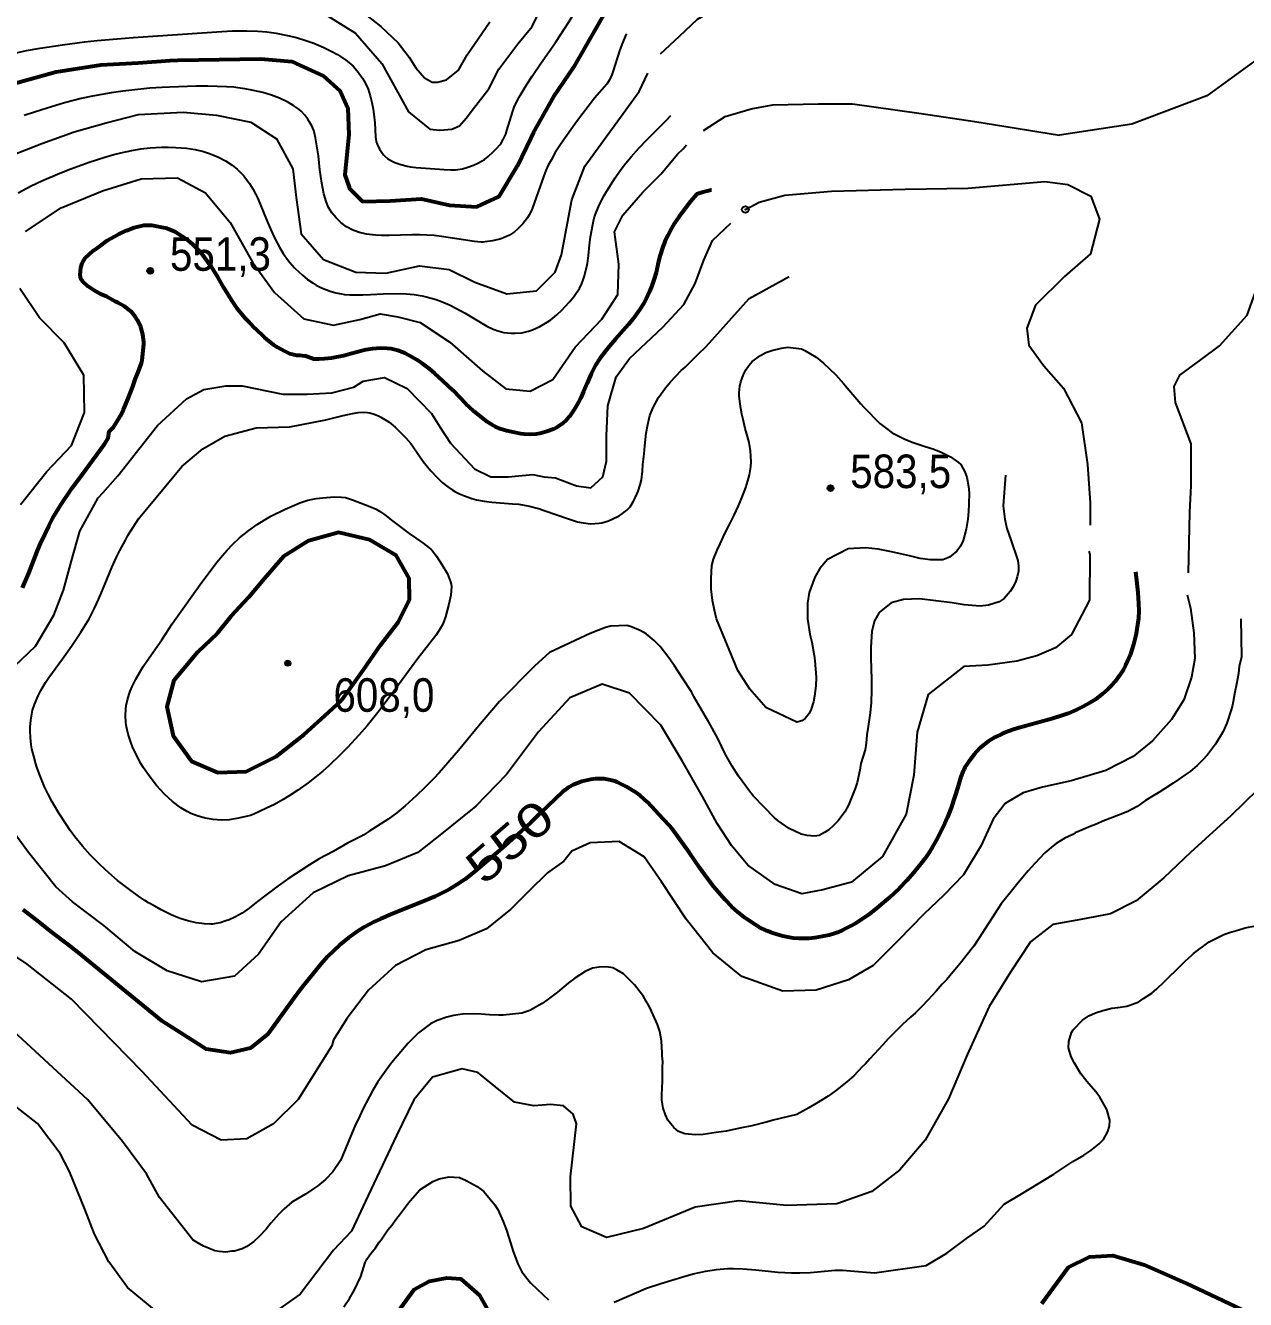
# Model space of a CAD drawing. Header units: metres. Extents: x 552626 to 559174, y 1843804 to 1852371.
# Drawn here: x 554230 to 554848, y 1849459 to 1850104 of the extents above; entities that cross this region are included whole.
import ezdxf
from ezdxf.enums import TextEntityAlignment as Align

# ---------------------------------------------------------------- set-up
doc = ezdxf.new("R2010")
doc.units = ezdxf.units.M
doc.header["$LTSCALE"] = 6.8
doc.header["$PDMODE"] = 32
doc.header["$PDSIZE"] = 3.4
for name, color, linetype, lineweight in [('1', 7, 'Continuous', 25), ('2', 7, 'Continuous', 53), ('5', 7, 'Continuous', 25)]:
    doc.layers.add(name, color=color, linetype=linetype, lineweight=lineweight)
doc.layers.add('4', color=7, linetype='Continuous')

msp = doc.modelspace()

# ---------------------------------------------------------------- hatches: boundary and pattern name
at = {"layer": '5'}
for points in [[(554294.5, 1849980.15, 1), (554291.5, 1849980.15, 1)], [(554639.4, 1849870, 1), (554636.4, 1849870, 1)], [(554364.21, 1849781.2, 1), (554361.21, 1849781.2, 1)]]:
    msp.add_hatch(color=256, dxfattribs=at).paths.add_polyline_path(points)

# ---------------------------------------------------------------- linework, layer by layer
at = {"layer": '1'}
for points in [[(554464.37, 1850038.13), (554467.11, 1850040.65), (554468.75, 1850042.29), (554470.21, 1850043.97), (554470.92, 1850044.91), (554472, 1850046.64), (554473.28, 1850049.39), (554473.88, 1850051.2), (554476.79, 1850061.05), (554477.54, 1850063.17), (554479.25, 1850066.65), (554480.57, 1850068.97), (554484.14, 1850075), (554486.63, 1850078.86), (554490.85, 1850085.05), (554498.46, 1850095.86), (554505.34, 1850106.57), (554507.9, 1850110.79), (554510.03, 1850114.58), (554518.54, 1850131.12)], [(554378.27, 1850112.25), (554397.01, 1850100.68), (554410.47, 1850085.26), (554423.92, 1850060.68), (554429.3, 1850056.39), (554434.83, 1850051.96), (554439.81, 1850051.41), (554445.9, 1850051.96), (554449.78, 1850053.62), (554453.1, 1850057.5), (554456.97, 1850062.48), (554464.67, 1850072.44), (554469.74, 1850082.37), (554479.44, 1850095.22), (554486.69, 1850104.04), (554497.06, 1850125.26)], [(554390.17, 1850119.76), (554409.92, 1850104.03), (554418.78, 1850095.72), (554424.31, 1850088.52), (554427.63, 1850082.98), (554432.06, 1850077.99), (554435.94, 1850075.78), (554438.71, 1850075.78), (554443.13, 1850076.89), (554449.22, 1850081.87), (554453.65, 1850089.63), (554465.24, 1850106.32)], [(554551.76, 1850090.06), (554561.34, 1850099.14), (554570.41, 1850107.72), (554587.05, 1850117.3), (554602.67, 1850119.83), (554622.83, 1850120.33), (554653.58, 1850115.29), (554668.29, 1850113.71)], [(554210.01, 1850087.31), (554230.23, 1850091.78), (554237.23, 1850093.05), (554248.59, 1850094.77), (554259.63, 1850096.19), (554266.09, 1850096.88), (554274.25, 1850097.61), (554284.4, 1850098.42), (554329.26, 1850101.43), (554334.77, 1850101.74), (554342, 1850101.87), (554347.57, 1850101.67), (554352.16, 1850101.27), (554356.82, 1850100.62), (554362.64, 1850099.46), (554366.5, 1850098.5), (554370.32, 1850097.4), (554375.96, 1850095.46), (554379.44, 1850094.06), (554381.34, 1850093.21), (554384.72, 1850091.56), (554387.9, 1850089.81), (554389.52, 1850088.81), (554392.2, 1850086.97), (554394.59, 1850085.01), (554395.81, 1850083.84), (554397.85, 1850081.56), (554399.65, 1850079.18), (554400.54, 1850077.86), (554401.96, 1850075.44), (554403.44, 1850072.25), (554404.56, 1850068.85), (554405.39, 1850065.43), (554406, 1850062.15), (554406.36, 1850059.54), (554406.79, 1850055.08), (554407.22, 1850048.11), (554407.61, 1850045.65), (554408.06, 1850044.27), (554409.31, 1850041.74), (554411.34, 1850038.89), (554411.8, 1850038.38), (554413.52, 1850036.86), (554415.6, 1850035.65), (554417.01, 1850035.03), (554420.05, 1850034.01), (554423.27, 1850033.2), (554424.95, 1850032.89), (554427.79, 1850032.58), (554441.99, 1850031.53), (554445.49, 1850031.38), (554447.8, 1850031.4), (554450.09, 1850031.6), (554451.33, 1850031.83), (554453.54, 1850032.45), (554456.94, 1850033.77), (554459.17, 1850034.76), (554461.33, 1850035.91), (554462.46, 1850036.64), (554464.37, 1850038.13)], [(554534.37, 1850100.3), (554534.27, 1850100.09), (554532.13, 1850094.84), (554531.01, 1850091.65), (554527.78, 1850081.58), (554527.04, 1850079.46), (554525.9, 1850076.96), (554524.44, 1850074.82), (554518.18, 1850067.67), (554509.07, 1850055.69), (554502.47, 1850046.4), (554500.28, 1850043.12), (554498.36, 1850040.07), (554496.2, 1850036.28), (554494.82, 1850033.63), (554493.57, 1850030.97), (554492.99, 1850029.57), (554490.77, 1850023), (554486.68, 1850011.63), (554485.34, 1850008.72), (554484.31, 1850007.06), (554481.95, 1850003.99), (554479.26, 1850001.19), (554477.77, 1849999.92), (554475.08, 1849998.13), (554472.14, 1849996.81), (554471.24, 1849996.49), (554470.3, 1849996.19), (554466.6, 1849995.3), (554462.77, 1849994.8), (554461.76, 1849994.74), (554460.77, 1849994.72), (554457.37, 1849994.96), (554440.7, 1849997.52), (554437.04, 1849997.98), (554433.31, 1849998.26), (554429.53, 1849998.4), (554425.71, 1849998.42), (554414.1, 1849998.03), (554410.25, 1849998.02), (554407.25, 1849998.15), (554405.61, 1849998.31), (554402.69, 1849998.75), (554399.08, 1849999.6), (554395.65, 1850000.79), (554392.5, 1850002.41), (554389.68, 1850004.57), (554387.23, 1850007.01), (554385.14, 1850009.5), (554383.44, 1850012.21), (554382.13, 1850015.34), (554381, 1850019.24), (554379.98, 1850024.63), (554378.95, 1850031.38), (554378.28, 1850038.47), (554376.85, 1850047.56), (554376.34, 1850049.93), (554375.91, 1850051.23), (554374.89, 1850053.58), (554373.61, 1850055.84), (554372.84, 1850057.04), (554371.31, 1850059.09), (554369.49, 1850061.01), (554368.3, 1850062.02), (554365.8, 1850063.77), (554363.03, 1850065.4), (554358.5, 1850067.67), (554354.46, 1850069.25), (554350.02, 1850070.51), (554344.45, 1850071.74), (554340.96, 1850072.42), (554337.44, 1850072.96), (554335.44, 1850073.18), (554331.72, 1850073.44), (554322.23, 1850073.77), (554316.44, 1850073.79), (554302.74, 1850073.28), (554298.88, 1850073.09), (554292.85, 1850072.65), (554286.78, 1850072.1), (554279.02, 1850071.27), (554273.19, 1850070.42), (554263.76, 1850068.71), (554258.01, 1850067.45), (554249.48, 1850065.22), (554240.69, 1850062.64), (554234.33, 1850060.62), (554229.04, 1850058.84)], [(554856.6, 1850089.15), (554828.72, 1850068.86), (554790.64, 1850054.48), (554754.08, 1850048.86)], [(554513.35, 1850033.21), (554540.92, 1850070.97), (554545.28, 1850080.25)], [(554573.44, 1850051.22), (554584.53, 1850058.28), (554597.63, 1850062.32), (554608.72, 1850064.34), (554631.91, 1850064.84), (554649.05, 1850064.84), (554670.72, 1850061.81), (554683.82, 1850059.8), (554711.04, 1850055.76), (554754.08, 1850048.86)], [(554254.43, 1850050.61), (554270.71, 1850055.15), (554286.99, 1850059.31), (554309.68, 1850060.51), (554326.64, 1850059.06), (554344.06, 1850055.47), (554357.07, 1850047.03), (554365.28, 1850031.89), (554367.02, 1850017.3), (554369.53, 1849998.95), (554380.85, 1849985.79), (554397.3, 1849979.45), (554412.4, 1849978.94), (554429.51, 1849982.59), (554444.55, 1849980.74), (554457.57, 1849974.44), (554473.72, 1849968.49), (554488.76, 1849970.03), (554498.32, 1849979.53), (554501.44, 1849988.26), (554506.69, 1850016.17), (554513.35, 1850033.21)], [(554524.3, 1850020.38), (554528.7, 1850027.31), (554530.94, 1850030.47), (554533.33, 1850033.63), (554536.89, 1850038), (554540.76, 1850042.32), (554544.75, 1850046.45), (554554.62, 1850056.28), (554556.93, 1850058.83)], [(554218.6, 1850037.15), (554237.96, 1850044.69), (554254.43, 1850050.61)], [(554528.38, 1849999.82), (554532.65, 1850008.27), (554542.71, 1850020.07), (554552.13, 1850029.38), (554560.31, 1850039.32), (554563.17, 1850041.89), (554564.98, 1850044.05)], [(554225.98, 1850019.71), (554232.61, 1850023.21), (554238.08, 1850025.77), (554247.15, 1850029.68), (554252.69, 1850031.89), (554261.99, 1850035.24), (554269.95, 1850037.76), (554274.52, 1850039.04), (554278.13, 1850039.95), (554283.71, 1850041.14), (554288.31, 1850041.89), (554292.97, 1850042.44), (554298.65, 1850042.8), (554302.29, 1850042.82), (554305.9, 1850042.69), (554311.38, 1850042.23), (554315.74, 1850041.56), (554319.94, 1850040.57), (554323.08, 1850039.6), (554324.76, 1850039), (554327.68, 1850037.78), (554331.23, 1850035.93), (554334.59, 1850033.7), (554337.03, 1850031.71), (554338.29, 1850030.54), (554340.39, 1850028.28), (554342.32, 1850025.83), (554343.32, 1850024.4), (554345.03, 1850021.67), (554346.6, 1850018.77), (554347.4, 1850017.1), (554348.72, 1850013.98), (554352.04, 1850005.66), (554354.27, 1850000.51), (554355.83, 1849997.19), (554357.52, 1849993.91), (554358.53, 1849992.12), (554360.48, 1849988.96), (554362.59, 1849985.95), (554363.83, 1849984.38), (554366.2, 1849981.71), (554368.7, 1849979.24), (554370.14, 1849977.94), (554372.81, 1849975.74), (554375.56, 1849973.8), (554377.09, 1849972.89), (554379.89, 1849971.52), (554384.26, 1849969.87), (554387.09, 1849969.02), (554389.89, 1849968.4), (554391.43, 1849968.17), (554394.18, 1849967.99), (554400.77, 1849967.95), (554404.63, 1849968.07), (554411.13, 1849968.5), (554420.06, 1849968.57), (554422.77, 1849968.5), (554426.79, 1849968.09), (554430.84, 1849967.38), (554433.6, 1849966.8), (554437.95, 1849965.61), (554440.69, 1849964.61), (554445.04, 1849962.69), (554447.95, 1849961.21), (554452.63, 1849958.64), (554463.67, 1849952.16), (554466.88, 1849950.54), (554467.81, 1849950.17), (554468.76, 1849949.84), (554472.36, 1849948.95), (554476.01, 1849948.51), (554477.97, 1849948.46), (554481.4, 1849948.71), (554484.86, 1849949.49), (554486.85, 1849950.18), (554490.57, 1849951.92), (554494.19, 1849954.06), (554496.04, 1849955.33), (554499.08, 1849957.76), (554501.84, 1849960.34), (554503.29, 1849961.82), (554505.77, 1849964.59), (554507.96, 1849967.33), (554509.01, 1849968.77), (554510.6, 1849971.23), (554511.86, 1849973.64), (554512.42, 1849975), (554513.22, 1849977.51), (554514.68, 1849983.92), (554515.29, 1849987.91), (554515.7, 1849993.32), (554516.23, 1849997.29), (554517.37, 1850003.68), (554517.93, 1850006.15), (554518.31, 1850007.46), (554519.15, 1850009.74), (554520.32, 1850012.52), (554521.5, 1850015.17), (554523.09, 1850018.33), (554524.3, 1850020.38)], [(554229.68, 1850000.07), (554247.9, 1850012.05), (554268.71, 1850020.73), (554288.34, 1850026.68), (554306.79, 1850027.19), (554321.06, 1850019.66), (554333.5, 1850004.61), (554344.88, 1849984.49), (554355.94, 1849969.16), (554370.83, 1849955.76), (554385.9, 1849952.51), (554399.29, 1849955.44), (554409.56, 1849958.4), (554418.58, 1849956.81), (554429.94, 1849953.91), (554444.91, 1849943.99), (554461.39, 1849929.4), (554473.37, 1849920.24), (554485.59, 1849919.19), (554497.14, 1849925.12), (554508.38, 1849941.35), (554521.97, 1849955.71), (554530.01, 1849968.12), (554530.65, 1849983.58), (554528.38, 1849999.82)], [(554594.73, 1850011.2), (554601.67, 1850014.9), (554614.77, 1850018.44), (554638.46, 1850020.45), (554675.76, 1850021.46), (554707.52, 1850021.97), (554746.61, 1850025.46)], [(554746.61, 1850025.46), (554758.28, 1850023.92), (554769.93, 1850018.01), (554774.23, 1850006.29), (554769.74, 1849988.78), (554756.53, 1849977.18), (554741.83, 1849962.66), (554737.38, 1849951), (554738.52, 1849942.39), (554746.02, 1849931.95), (554756.11, 1849920.73), (554765.13, 1849903.13), (554768.28, 1849881.91), (554769.64, 1849862.51), (554769.64, 1849851.22)], [(554224.35, 1849779.83), (554234.87, 1849789.95), (554244.04, 1849805.52), (554249.06, 1849818.19), (554253.09, 1849833.17), (554257.33, 1849848.14), (554266.62, 1849865.01), (554268.92, 1849867.61), (554276.58, 1849876.27), (554296.61, 1849901.7), (554311.34, 1849915.29), (554320.18, 1849920.02), (554331.37, 1849921.79), (554339.62, 1849921.79), (554360.24, 1849917.65), (554372.61, 1849917.65), (554384.99, 1849918.24), (554396.18, 1849921.2), (554400.92, 1849924.13), (554411.72, 1849926.12), (554423.33, 1849920.55), (554435.68, 1849907.81), (554439.9, 1849901.11), (554445.21, 1849892.69), (554457.46, 1849879.83), (554465.71, 1849875.7), (554474.54, 1849875.7), (554486.92, 1849876.88), (554492.6, 1849875.78), (554498.56, 1849875.23), (554509.19, 1849871.22), (554516.36, 1849870.19), (554522.45, 1849875.63), (554524.41, 1849883.59), (554524.36, 1849896.53), (554524.99, 1849911.69), (554529.22, 1849926.44), (554535.95, 1849935.67), (554552.91, 1849951.57), (554563.57, 1849963.12), (554569.26, 1849973.7), (554573.7, 1849985.54), (554578.13, 1849995.5), (554587.44, 1850004.32)], [(554819.35, 1849827.06), (554820.08, 1849857.55), (554820.81, 1849871.34), (554820.81, 1849883.68), (554820.81, 1849892.4), (554812.83, 1849913.45), (554812.1, 1849921.43), (554815, 1849927.24), (554825.88, 1849935.23), (554835.11, 1849942.18), (554849.09, 1849957.73), (554854.9, 1849973.7), (554856.35, 1849981.68), (554859.25, 1849988.94), (554861.42, 1849994.75), (554866.5, 1849998.38), (554873.75, 1850000.56), (554876.66, 1850000.56), (554881.73, 1849997.65), (554888.26, 1849994.02), (554904.68, 1849978.3)], [(554500.13, 1849856.05), (554503.52, 1849854.95), (554506.01, 1849854.04), (554509.6, 1849852.96), (554512.54, 1849852.4), (554516.46, 1849851.95), (554520.6, 1849852.22), (554521.97, 1849852.38), (554525.32, 1849853.45), (554527.5, 1849854.39), (554530.8, 1849855.86), (554531.71, 1849856.56), (554534.63, 1849858.87), (554536.32, 1849860.55), (554538.08, 1849863.43), (554539.05, 1849865.33), (554540.4, 1849868.36), (554541.41, 1849871.64), (554542.02, 1849874.19), (554542.51, 1849878.61), (554542.83, 1849881.92), (554543.4, 1849887.35), (554543.74, 1849891.35), (554544.49, 1849897.89), (554545.29, 1849902.24), (554546.36, 1849906.73), (554547.81, 1849910.56), (554550.68, 1849915.95), (554554.19, 1849920.81), (554556.73, 1849923.78), (554562.23, 1849929.56), (554564.21, 1849931.37), (554568.14, 1849935.19), (554570.72, 1849937.76), (554574.83, 1849941.8), (554596.61, 1849966.14), (554616.88, 1849977.32)], [(554227.29, 1849861.71), (554240.57, 1849878.38), (554253.01, 1849891.59), (554259.75, 1849908.25), (554259.27, 1849927.22), (554249.34, 1849943.57), (554236.83, 1849956.3), (554226.81, 1849971.11)], [(554580.16, 1849803.72), (554579.06, 1849808.16), (554578.12, 1849813.01), (554577.47, 1849818.69), (554577.44, 1849824.24), (554577.8, 1849830.73), (554578.53, 1849833.89), (554580.39, 1849838.46), (554581.91, 1849841.71), (554584.38, 1849847.05), (554586.33, 1849850.84), (554589.08, 1849856.31), (554591.23, 1849861.02), (554592.96, 1849864.99), (554594.93, 1849870.37), (554595.95, 1849873.66), (554596.9, 1849876.64), (554597.52, 1849880.78), (554597.62, 1849883.37), (554597.59, 1849886.25), (554597.39, 1849888.9), (554596.62, 1849893.08), (554595.44, 1849897.41), (554594.62, 1849900.2), (554593.61, 1849904.74), (554593, 1849907.55), (554592.49, 1849910.27), (554591.98, 1849913.88), (554591.65, 1849916.82), (554591.58, 1849918.3), (554591.9, 1849921.61), (554592.44, 1849923.86), (554593.8, 1849927.58), (554594.93, 1849929.89), (554596.56, 1849932.16), (554598.12, 1849934.12), (554602.34, 1849937.18), (554605.14, 1849938.69), (554608.1, 1849939.72), (554613.02, 1849940.97), (554616.35, 1849941.35), (554623.19, 1849940.54), (554624.86, 1849939.73), (554630.6, 1849936.42), (554634.41, 1849933.38), (554640.54, 1849927.42), (554644.52, 1849923.01), (554648.18, 1849918.67), (554653.23, 1849912.69), (554655.02, 1849910.91), (554662.98, 1849902.79), (554665.6, 1849900.7), (554669.17, 1849898.03), (554675.28, 1849894.95), (554679.33, 1849893.33), (554685.93, 1849891.1), (554689.74, 1849889.85), (554693.69, 1849888.31), (554698.83, 1849885.82), (554702.82, 1849883), (554703.93, 1849881.93), (554705.95, 1849878.19), (554707.04, 1849875.54), (554707.96, 1849870.88), (554708.15, 1849867.53), (554708.09, 1849861.87), (554707.93, 1849858.08), (554707.57, 1849854.27), (554706.75, 1849849.22), (554705.13, 1849843.38), (554703.76, 1849840.54), (554701.96, 1849838.06), (554698.25, 1849834.96), (554694.92, 1849833.69), (554688.58, 1849833.57), (554683.44, 1849834.27), (554677.93, 1849835.63), (554668.76, 1849837.77), (554662.16, 1849839.1), (554655.65, 1849839.65), (554646.88, 1849839.16), (554636.38, 1849833.8), (554632.53, 1849829.2), (554629.95, 1849824.84), (554627.16, 1849817.08), (554626.28, 1849811.72), (554626.3, 1849803.69), (554627.47, 1849795.98), (554628.43, 1849791.83), (554629.69, 1849785.13), (554629.98, 1849782.58), (554630.56, 1849773.91), (554630.44, 1849769.73), (554629.84, 1849764.51), (554629.37, 1849761.68), (554628.12, 1849757.86), (554627.08, 1849755.66), (554625.08, 1849753.15), (554623.43, 1849751.98), (554620.82, 1849751.38), (554605.11, 1849758.7)], [(554333.04, 1849651.17), (554331.41, 1849650.56), (554328.42, 1849649.65), (554325.36, 1849649.07), (554324.5, 1849648.98), (554323.64, 1849648.93), (554320.47, 1849649.04), (554316.33, 1849649.63), (554312.09, 1849650.56), (554308.73, 1849651.57), (554306.89, 1849652.25), (554303.59, 1849653.71), (554298.51, 1849656.27), (554295.26, 1849657.99), (554292.04, 1849659.84), (554290.27, 1849660.96), (554287.08, 1849663.14), (554283.11, 1849666.04), (554276.41, 1849671.12), (554271.94, 1849674.95), (554267.67, 1849678.94), (554265.09, 1849681.48), (554262.58, 1849684.1), (554258.66, 1849688.48), (554254.82, 1849693.25), (554252.47, 1849696.5), (554250.17, 1849699.86), (554246.65, 1849705.25), (554244.47, 1849708.85), (554243.31, 1849710.92), (554241.3, 1849714.77), (554239.46, 1849718.64), (554237, 1849724.42), (554235.66, 1849728.1), (554234.99, 1849730.19), (554233.9, 1849734.05), (554233.04, 1849737.88), (554232.69, 1849739.93), (554232.31, 1849743.5), (554232.18, 1849746.97), (554232.2, 1849748.87), (554232.41, 1849752.3), (554233.06, 1849756.49), (554233.27, 1849757.36), (554234.23, 1849760.35), (554236.11, 1849764.73), (554237.49, 1849767.45), (554239.91, 1849771.51), (554241.63, 1849774.03), (554248.48, 1849783.46), (554253.04, 1849789.93), (554257.79, 1849796.99), (554259.47, 1849799.62), (554261.95, 1849803.75), (554264.76, 1849809.08), (554266.82, 1849813.53), (554268.85, 1849818.26), (554273.59, 1849829.8), (554275.96, 1849835.03), (554277.65, 1849838.44), (554280.4, 1849843.61), (554281.7, 1849845.94), (554287.12, 1849854.43), (554308.98, 1849881.02), (554319.59, 1849889.88), (554330.78, 1849896.38), (554346.69, 1849900.52), (554363.78, 1849901.11), (554382.04, 1849904.65), (554390.88, 1849906.8), (554395.61, 1849907.87), (554398.35, 1849908.28), (554401.07, 1849908.44), (554403.2, 1849908.31), (554404.38, 1849908.11), (554406.54, 1849907.5), (554408.7, 1849906.62), (554409.89, 1849906.03), (554412.02, 1849904.77), (554414.09, 1849903.35), (554417.1, 1849900.92), (554419.07, 1849899.08), (554422.64, 1849895.39), (554425.07, 1849892.57), (554426.37, 1849890.91), (554431.44, 1849883.5), (554433.56, 1849880.85), (554435.29, 1849878.76), (554438.33, 1849875.48), (554441.03, 1849872.91), (554443.81, 1849870.62), (554446.08, 1849869.06), (554447.38, 1849868.3), (554449.8, 1849867.11), (554452.26, 1849866.1), (554456.03, 1849864.79), (554458.46, 1849864.11), (554462.35, 1849863.35), (554466.17, 1849862.85), (554468.47, 1849862.63), (554476.64, 1849862.09)], [(554726.71, 1849876.6), (554725.45, 1849861.06), (554726.22, 1849854.2), (554727.34, 1849849.57), (554729.29, 1849843.74), (554732.95, 1849833.34), (554733.29, 1849830.4), (554733.18, 1849827.81), (554732.51, 1849824.95), (554731.87, 1849822.8), (554730.61, 1849819.88), (554729.09, 1849817.52), (554726.01, 1849814.1), (554723.42, 1849812.42), (554718.07, 1849810.62), (554713.76, 1849810.13), (554705.75, 1849810.81), (554699.58, 1849811.8), (554683.08, 1849813.89), (554674.98, 1849813.57), (554668.73, 1849811.77), (554662.63, 1849807.01), (554660.24, 1849802.67), (554658.95, 1849797.47), (554658.29, 1849789.26), (554658.32, 1849783.71), (554658.63, 1849773.13), (554658.66, 1849767.58), (554658.48, 1849761.31), (554658.08, 1849756.1), (554656.98, 1849749.13), (554656.27, 1849744.89), (554655.96, 1849740.68), (554655.44, 1849737.35), (554654.43, 1849734.06), (554653.35, 1849730.47), (554652.74, 1849727.02), (554651.36, 1849720.82), (554650.43, 1849717.64), (554649.11, 1849714.41), (554647.12, 1849709.23), (554645.13, 1849705.82), (554641.76, 1849701.38), (554639.29, 1849698.71), (554637.03, 1849696.77), (554634.9, 1849695.44), (554632.09, 1849693.93), (554629.85, 1849693.58), (554626.15, 1849693.85), (554622.99, 1849694.59), (554617.02, 1849697.38), (554611.41, 1849701.31), (554609.45, 1849702.87), (554598.76, 1849714.06), (554596.82, 1849716.32), (554591.29, 1849723.93), (554588.12, 1849729.12), (554584.69, 1849734.89), (554580.56, 1849743.35), (554576.19, 1849751.28), (554574.7, 1849753.89), (554568.8, 1849763.94), (554567.4, 1849766.66), (554562.94, 1849773.59), (554558.86, 1849779.87), (554555.91, 1849784), (554551.5, 1849789.65), (554548.47, 1849792.78), (554544.41, 1849796.19), (554541.45, 1849797.84), (554536.46, 1849799.85), (554534.71, 1849800.35), (554526.42, 1849800.01), (554523.81, 1849799.41), (554516.02, 1849796.35), (554495.48, 1849786.64), (554487.85, 1849779.7), (554470.04, 1849761.85), (554460.35, 1849750.4), (554449.37, 1849736.93), (554439.48, 1849725.73), (554436.75, 1849722.75), (554432.35, 1849718.31), (554427.88, 1849714.08), (554422.23, 1849708.98), (554417.96, 1849705.38), (554413.67, 1849702.14), (554403.89, 1849695.84), (554401.27, 1849694.24), (554399.75, 1849693.39), (554393.09, 1849690.03), (554385.75, 1849685.85), (554378.69, 1849682.01), (554373.79, 1849678.99), (554362.62, 1849671.83), (554357.82, 1849668.32), (554346.68, 1849659.86), (554343.11, 1849657.06), (554339.53, 1849654.48), (554335.92, 1849652.44), (554333.04, 1849651.17)], [(554476.64, 1849862.09), (554479.97, 1849861.79), (554482.63, 1849861.42), (554485.36, 1849860.87), (554488.57, 1849860.03), (554490.47, 1849859.4), (554491.7, 1849858.92), (554500.13, 1849856.05)], [(554768.82, 1849837.98), (554769.36, 1849836.33), (554769.21, 1849813.23), (554760.09, 1849795.78), (554752, 1849789.04), (554742.57, 1849785), (554732.46, 1849782.3), (554717.64, 1849780.28), (554705.51, 1849779.6), (554687.49, 1849765.39), (554681.88, 1849746.21), (554680.2, 1849724.43), (554676.28, 1849704.75), (554664.27, 1849683.31), (554648.53, 1849670.2), (554633.96, 1849666.36), (554623.3, 1849664.26), (554609.85, 1849669.06), (554596.05, 1849678.82), (554587.74, 1849688.74), (554580.48, 1849700.05), (554572.99, 1849713.69), (554562.7, 1849731.71), (554551.85, 1849749.8), (554535.98, 1849766.12), (554522.09, 1849770.58), (554505.69, 1849763.76), (554489.92, 1849746.37), (554473.6, 1849724.82), (554458.1, 1849708.83), (554440.73, 1849694.72), (554428.68, 1849685.2), (554412.22, 1849678.5), (554393.29, 1849673.53), (554375.69, 1849664.83), (554359.45, 1849650.12), (554347.89, 1849633.68), (554335.64, 1849622.63), (554318.91, 1849619.75), (554301.66, 1849625.28), (554285.24, 1849635.13), (554269.43, 1849648.25), (554253.63, 1849660.22), (554245.16, 1849667.81), (554231.21, 1849685.29), (554220.06, 1849700.4)], [(554818.74, 1849815.83), (554820.36, 1849809.16), (554822.16, 1849796.66), (554822.66, 1849783.58), (554821.03, 1849774.2), (554817.03, 1849762.72), (554810.77, 1849752.74), (554801.19, 1849741.86), (554791.29, 1849733.86), (554777.59, 1849726.88), (554759.93, 1849721.67), (554745.42, 1849718.4), (554735.63, 1849715.46), (554726.41, 1849710.05), (554720.43, 1849702.15), (554714.28, 1849688.85), (554705.41, 1849674.03), (554695.43, 1849663.63), (554685.15, 1849654), (554672.33, 1849640.8), (554659.55, 1849628.02), (554647.12, 1849620.8), (554630.63, 1849615.43), (554613.67, 1849614.96), (554592.87, 1849622.39), (554578.21, 1849634.44), (554564.74, 1849651.47), (554552.25, 1849670.48), (554543.42, 1849683.11), (554530.82, 1849690.92), (554516.08, 1849690.14), (554506.78, 1849685.88), (554502.77, 1849680.86), (554494.38, 1849674.95), (554485.16, 1849665.78), (554475.78, 1849656.6), (554463.45, 1849646.61), (554449.63, 1849640.64), (554432.65, 1849635.9), (554417.3, 1849628), (554403.71, 1849615.56), (554392.88, 1849601.38), (554385.98, 1849590.25), (554385.01, 1849587.32), (554367.92, 1849560.14), (554355.55, 1849547.73), (554342, 1849540.05), (554329.04, 1849539.45), (554314.31, 1849547.14), (554288.97, 1849574.32), (554253.03, 1849610.96), (554230.64, 1849628.69), (554212.02, 1849641.23)], [(554605.11, 1849758.7), (554597.03, 1849768.14), (554590.96, 1849777.58), (554580.16, 1849803.72)], [(554845.93, 1849803.77), (554846.23, 1849784.47), (554845.19, 1849779.59), (554844.7, 1849776.06), (554843.73, 1849770.6), (554843, 1849766.55), (554841.67, 1849759.95), (554841.04, 1849757.59), (554838.84, 1849750.8), (554837.04, 1849746.53), (554833.2, 1849740.14), (554829.05, 1849734.71), (554826.4, 1849731.83), (554823.9, 1849729.36), (554820.27, 1849726.37), (554817.8, 1849724.6), (554814.3, 1849722.22), (554811.73, 1849720.34), (554807.75, 1849717.81), (554804.97, 1849716.11), (554800.71, 1849713.44), (554797.64, 1849711.6), (554793.43, 1849708.55), (554788.64, 1849706.12), (554783.9, 1849704.19), (554780.86, 1849703.05), (554776, 1849701.22), (554773.09, 1849699.79), (554768.72, 1849698.11), (554765.98, 1849696.9), (554762, 1849695.26), (554760.8, 1849694.43), (554756.76, 1849692.49), (554752.3, 1849689.8), (554750.84, 1849688.64), (554746.58, 1849685.08), (554741.54, 1849679.65), (554738.2, 1849675.9), (554732.94, 1849669.75), (554729.45, 1849665.58), (554724.52, 1849659.17), (554723, 1849656.82), (554713.11, 1849641.71), (554710.57, 1849637.85), (554706.77, 1849632.85), (554704.34, 1849629.8), (554701.02, 1849625.85), (554699.97, 1849624.54), (554696.91, 1849620.92), (554694.61, 1849618.48), (554691.44, 1849614.95), (554689.22, 1849612.61), (554687.38, 1849610.52), (554684.27, 1849607.29), (554680.97, 1849604.04), (554678.54, 1849601.88), (554674.41, 1849598.03), (554671.56, 1849595.13), (554667.2, 1849590.77), (554664.46, 1849587.78), (554657.92, 1849580.69), (554655.73, 1849578.16), (554654.01, 1849576.68), (554649.67, 1849572.12), (554646.15, 1849569.04), (554640.52, 1849564.43), (554636.65, 1849561.81), (554630.63, 1849558.05), (554626.91, 1849555.85), (554620.84, 1849552.48), (554608.77, 1849549.62)], [(554854.4, 1849716.99), (554840.84, 1849703.92), (554820.58, 1849685.42), (554806.84, 1849672.41), (554792.82, 1849660.78), (554779.84, 1849654.22), (554764.88, 1849651.24), (554750.62, 1849648.77), (554739.31, 1849639.97), (554729.21, 1849624.68), (554718.41, 1849607.17), (554707.26, 1849582.65), (554697.81, 1849560.47), (554685.92, 1849539.38), (554673.12, 1849524.46), (554658.9, 1849513.45), (554641.1, 1849507.2), (554615.82, 1849506.3), (554591.36, 1849508.66), (554569.24, 1849505.46), (554543.03, 1849494.63), (554524.39, 1849490.12), (554511.85, 1849495.58), (554506.26, 1849506.02), (554506, 1849520.82), (554509.19, 1849547.81), (554507.38, 1849552.65), (554502.54, 1849556.88), (554495.89, 1849557.49), (554487.43, 1849556.88), (554477.76, 1849558.69), (554468.09, 1849566.56), (554459.03, 1849573.81), (554451.17, 1849575.63), (554436.16, 1849571.37), (554426.73, 1849559.92), (554417.79, 1849541.85), (554402.22, 1849508.5), (554394.97, 1849493.38), (554385.91, 1849483.71), (554368.98, 1849461.33), (554358.71, 1849454.07)], [(554734.82, 1849512.2), (554751.13, 1849522.2), (554760.75, 1849528.56), (554766.34, 1849531.77), (554769.84, 1849534.15), (554774.12, 1849537.51), (554776.34, 1849539.85), (554778.57, 1849543.77), (554779.35, 1849546.54), (554779.5, 1849549.63), (554778, 1849554.92), (554774.51, 1849561.27), (554772.41, 1849564), (554767.85, 1849569.24), (554764.84, 1849573.07), (554761.65, 1849578.46), (554759.9, 1849581.63), (554758.58, 1849586.25), (554758.7, 1849589.53), (554760.09, 1849593.96), (554760.91, 1849595.44), (554765.71, 1849600.35), (554768.84, 1849602.49), (554772.34, 1849603.98), (554775.98, 1849605.18), (554780.61, 1849606.3), (554783.64, 1849606.74), (554788.23, 1849607.36), (554789.67, 1849607.83), (554794.32, 1849609.64), (554796.62, 1849611.19), (554800.86, 1849614.05), (554803.41, 1849616.13), (554807.16, 1849619.73), (554809.84, 1849622.41), (554813.14, 1849625.66), (554815.46, 1849627.91), (554817.79, 1849630.16), (554821.11, 1849633.21), (554822, 1849634.11), (554829.87, 1849639.96), (554830.89, 1849640.57), (554833.89, 1849642.1), (554837.37, 1849643.79), (554840.25, 1849644.71), (554844.94, 1849646.13), (554848.21, 1849647.1), (554853.34, 1849648.18)], [(554608.77, 1849549.62), (554605.98, 1849548.81), (554598.08, 1849546.73), (554592.75, 1849545.63), (554585.09, 1849544.06), (554580.02, 1849543.29), (554573.38, 1849542.34), (554569.44, 1849542.09), (554564.13, 1849542.58), (554560.9, 1849543.9), (554558.4, 1849545.9), (554555.4, 1849549.53), (554554.2, 1849552.27), (554553.02, 1849555.7), (554552.46, 1849559.71), (554552.44, 1849562.58), (554552.5, 1849565.57), (554552.73, 1849569.66), (554552.81, 1849572.45), (554552.75, 1849576.41), (554552.84, 1849579.2), (554552.5, 1849582.13), (554552.54, 1849583.53), (554552.14, 1849589.73), (554551.3, 1849594.5), (554550.2, 1849598.04), (554548.06, 1849602.96), (554546.24, 1849606.72), (554543.14, 1849612.22), (554539.76, 1849616.7), (554538.6, 1849618.16), (554535.02, 1849621.72), (554532.9, 1849623.76), (554529.81, 1849625.69), (554527.61, 1849626.73), (554524.27, 1849627.25), (554520.62, 1849627.13), (554517.31, 1849626.56), (554513.52, 1849624.94), (554508.35, 1849621.57), (554504.87, 1849619), (554499.44, 1849614.41), (554494.14, 1849610.44), (554491.75, 1849608.78), (554485.5, 1849605.19), (554481.39, 1849603.83), (554471.88, 1849602.86), (554469.7, 1849602.81), (554465.02, 1849602.97), (554460.82, 1849603.29), (554456.84, 1849603.43), (554451.39, 1849603.31), (554446.71, 1849602.58), (554443.43, 1849601.81), (554438.56, 1849600.17), (554435.18, 1849598.4), (554428.95, 1849593.92), (554427.36, 1849592.16), (554423.8, 1849588.58), (554418.28, 1849582.1), (554415.31, 1849578.59), (554412.55, 1849574.9), (554408.36, 1849568.97), (554405.69, 1849564.5), (554400.97, 1849555.43), (554399.3, 1849551.77), (554396.81, 1849546.63), (554393.67, 1849539.33), (554391.8, 1849534.75), (554389.47, 1849529.13), (554385.65, 1849523.44), (554381.82, 1849519.53), (554377.93, 1849516.22), (554374.98, 1849514.29), (554371.65, 1849512.13), (554367.65, 1849509.79), (554364.78, 1849507.98), (554360.89, 1849504.66), (554358.13, 1849501.87), (554354.18, 1849497.35), (554351.83, 1849494.41), (554348.01, 1849490.5), (554345.6, 1849488.15), (554341.93, 1849485.55), (554339.58, 1849484.39), (554335.64, 1849483.25), (554334.36, 1849483.2), (554331.33, 1849482.76), (554327.93, 1849482.97), (554325.8, 1849483.42), (554322.49, 1849484.63), (554319.98, 1849485.74), (554316.8, 1849487.56), (554314.66, 1849488.91), (554297.68, 1849510.32), (554291.04, 1849522.41), (554278.95, 1849538.74), (554261.42, 1849559.91), (554219.2, 1849598.74)], [(554295.99, 1849452.82), (554281.43, 1849464.72), (554271.96, 1849477.79), (554264.73, 1849491.76), (554259.86, 1849504.55), (554252.11, 1849523.54), (554247.32, 1849532.66), (554235.9, 1849547.82), (554218.58, 1849561.45)], [(554391.13, 1849454.92), (554394.02, 1849459.21), (554396.49, 1849463.66), (554398.12, 1849466.82), (554399.81, 1849470.28), (554401.97, 1849477.47), (554402.88, 1849479.06), (554404.83, 1849481.96), (554407.18, 1849484.91), (554409.13, 1849487.81), (554410.08, 1849489.01), (554413.49, 1849493.96), (554415.58, 1849496.57), (554417.55, 1849499.28), (554419.9, 1849502.22), (554423.41, 1849507.09), (554424.71, 1849508.72), (554429.73, 1849514.35), (554436.21, 1849518.46), (554439.52, 1849519.92), (554444.57, 1849520.89), (554449.86, 1849520.6), (554453.21, 1849519), (554458.71, 1849516.05), (554462.09, 1849513.35), (554467.7, 1849506.75), (554469.16, 1849504.34), (554471.94, 1849498.2), (554473.62, 1849493.83), (554475.64, 1849487.41), (554476.94, 1849482.99), (554479.43, 1849476.73), (554481.46, 1849472.79), (554485.88, 1849467.14), (554489.13, 1849463.84), (554494.89, 1849458.54)], [(554528.15, 1849457.35), (554544.6, 1849464.44), (554551.96, 1849466.86), (554563.06, 1849470.25), (554568.3, 1849471.71), (554571.42, 1849472.42), (554574.6, 1849473.01), (554580.15, 1849473.84), (554583.78, 1849474.22), (554585.64, 1849474.34), (554588.72, 1849474.38), (554593.47, 1849474.19), (554600.03, 1849473.73), (554611.25, 1849472.53), (554614.71, 1849472.29), (554618.16, 1849472.18), (554622.31, 1849472.18), (554627.73, 1849472.39), (554640.23, 1849473.51), (554644, 1849473.56), (554660.14, 1849472.2), (554686.44, 1849475.89), (554696.96, 1849482.2), (554706.95, 1849489.57), (554715.89, 1849495.88), (554725.88, 1849506.93), (554734.82, 1849512.2)]]:
    msp.add_lwpolyline(points, dxfattribs=at)
msp.add_lwpolyline([(554306.12, 1849804.09), (554318.24, 1849821.19), (554326.75, 1849832.44), (554329.61, 1849835.9), (554332.03, 1849838.61), (554334.72, 1849841.4), (554338.22, 1849844.7), (554340.55, 1849846.67), (554343, 1849848.57), (554347.13, 1849851.5), (554350.68, 1849853.75), (554354.2, 1849855.71), (554361.34, 1849859.23), (554365.04, 1849860.91), (554368.91, 1849862.53), (554372.94, 1849863.85), (554377.13, 1849864.66), (554380.56, 1849865.06), (554386.23, 1849865.53), (554389.96, 1849865.46), (554391.99, 1849865.15), (554395.58, 1849864.1), (554404.33, 1849860.75), (554407.52, 1849859.32), (554409.18, 1849858.37), (554411.99, 1849856.37), (554415.99, 1849853.2), (554424.2, 1849847), (554427.42, 1849844.7), (554431.37, 1849842.11), (554434.48, 1849839.79), (554435.24, 1849839.09), (554435.96, 1849838.35), (554438.21, 1849835.48), (554440.83, 1849831.3), (554443.66, 1849826.58), (554445.32, 1849822.54), (554445.55, 1849821.37), (554445.68, 1849820.18), (554445.34, 1849815.71), (554444.34, 1849811.24), (554442.69, 1849804.81), (554441.27, 1849800.96), (554440.21, 1849798.91), (554437.77, 1849795.32), (554428.62, 1849783.68), (554414.69, 1849764.53), (554408.41, 1849756.2), (554402.92, 1849749.41), (554398.73, 1849744.68), (554392.98, 1849738.45), (554389.41, 1849734.89), (554383.51, 1849729.23), (554380.45, 1849726.43), (554377.18, 1849723.73), (554373.12, 1849720.61), (554367.87, 1849716.88), (554363.4, 1849713.94), (554360.43, 1849712.12), (554355.93, 1849709.67), (554352.25, 1849707.84), (554348.46, 1849706), (554345.46, 1849704.7), (554343.8, 1849704.11), (554340.8, 1849703.28), (554336.94, 1849702.5), (554332.99, 1849701.91), (554328.98, 1849701.67), (554324.93, 1849701.94), (554320.84, 1849702.67), (554316.74, 1849703.8), (554313.51, 1849705.08), (554311.71, 1849705.98), (554308.43, 1849707.97), (554304.26, 1849711.12), (554300.18, 1849714.9), (554296.22, 1849719.26), (554292.42, 1849724.1), (554289.66, 1849728.14), (554288.26, 1849730.44), (554285.97, 1849734.67), (554284.03, 1849738.89), (554283.13, 1849741.18), (554281.82, 1849745.2), (554280.93, 1849749.06), (554280.76, 1849750.09), (554280.62, 1849751.11), (554280.41, 1849754.66), (554280.57, 1849758), (554280.78, 1849759.75), (554281.39, 1849762.73), (554282.25, 1849765.55), (554282.81, 1849767.08), (554283.97, 1849769.77), (554285.66, 1849773.12), (554287.49, 1849776.41), (554289.38, 1849779.52), (554291.25, 1849782.33), (554298.87, 1849793.11), (554304.09, 1849801.24)], close=True, dxfattribs=at)
msp.add_point((554594.73, 1850011.2), dxfattribs=at)
at = {"layer": '2'}
msp.add_line((554577.51, 1850021.01), (554577.26, 1850020.96), dxfattribs=at)
for points in [[(554218.67, 1850073.65), (554245.35, 1850081.03), (554267.87, 1850084.52), (554286.86, 1850085.52), (554303.09, 1850086.71), (554306.99, 1850086.99), (554348.95, 1850087.67), (554364.81, 1850086.22), (554380.67, 1850078.99), (554389.32, 1850071.28), (554393.17, 1850062.6), (554393.65, 1850049.11), (554391.73, 1850028.86), (554393.84, 1850022.6), (554394, 1850021.84), (554400.69, 1850015.21), (554414.57, 1850015.67), (554430.53, 1850016.71), (554444.67, 1850013.36), (554458.57, 1850012.5), (554469.97, 1850017.85), (554479.16, 1850033.34), (554485.99, 1850047.36), (554487.38, 1850050.21), (554497.7, 1850068.47), (554507.69, 1850083.33), (554526.24, 1850115.47)], [(554577.26, 1850020.96), (554575.97, 1850020.68), (554573.39, 1850019.98), (554570.11, 1850019.01), (554566.98, 1850015.27), (554562.69, 1850009.68), (554561.18, 1850007.67), (554558.88, 1850004.24), (554557.35, 1850001.57), (554555.51, 1849998.05), (554553.95, 1849994.75), (554552.9, 1849992.22), (554551.57, 1849988.13), (554550.54, 1849984.11), (554549.45, 1849979.33), (554548.4, 1849975.63), (554547.37, 1849972.58), (554546.22, 1849969.58), (554544.53, 1849966), (554543.22, 1849963.76), (554541.05, 1849960.39), (554537.68, 1849955.7), (554535.44, 1849952.97), (554528.9, 1849945.56), (554525.82, 1849941.94), (554523.83, 1849939.49), (554521.01, 1849935.74), (554518.81, 1849932.26), (554516.58, 1849927.91), (554514.48, 1849923.26), (554512.69, 1849918.88), (554511.18, 1849915.45), (554510.16, 1849913.48), (554507.97, 1849909.78), (554505.57, 1849906.36)], [(554289.7, 1849944.05), (554289.41, 1849946.59), (554289.17, 1849947.85), (554288.25, 1849951.6), (554286.57, 1849955.07), (554285.37, 1849956.91), (554283.52, 1849959.27), (554282.22, 1849960.31), (554279.83, 1849962.22), (554276.46, 1849964.01), (554275.2, 1849964.66), (554270.87, 1849967.04), (554267.77, 1849968.27), (554264.59, 1849970.09), (554261.49, 1849972.21), (554258.83, 1849974.67), (554257.79, 1849976.04), (554257.46, 1849978.08), (554257.73, 1849981.77), (554258.46, 1849984.03), (554260.07, 1849986.48), (554264.27, 1849990.42), (554267.65, 1849992.88), (554271.2, 1849995.56), (554277.08, 1849998.7), (554280.91, 1850000.62), (554284.8, 1850002.15), (554289.72, 1850003.2), (554293.87, 1850003.27), (554301.36, 1850001.75), (554305.51, 1850000.04), (554311.05, 1849996.52), (554314.22, 1849993.81), (554318.58, 1849989.46), (554323.71, 1849982.52), (554327.24, 1849976.69), (554330.18, 1849971.68), (554334.06, 1849965.4), (554336.78, 1849961.45), (554341.03, 1849956.3), (554343.38, 1849953.89), (554346.18, 1849950.95), (554350.75, 1849946.42), (554351.95, 1849945.47), (554355.32, 1849942.79), (554357.45, 1849941.44), (554360.82, 1849939.65), (554363.64, 1849938.29), (554365.07, 1849937.86), (554367.2, 1849937.41), (554368.89, 1849937.3), (554371.3, 1849936.98)], [(554228.24, 1849819.36), (554231.46, 1849826.91), (554235.69, 1849837.83), (554237.75, 1849842.75), (554241.54, 1849850.91), (554243.67, 1849854.97), (554246.07, 1849858.98), (554248.07, 1849862.07), (554253.29, 1849869.78), (554258.59, 1849877.13), (554269.78, 1849892.29), (554271.57, 1849894.98), (554271.74, 1849895.26), (554272.2, 1849898.65), (554274.32, 1849900.87), (554275.6, 1849902.69), (554277.91, 1849906.71), (554279.44, 1849909.76), (554281.78, 1849915.36), (554284.15, 1849921.47), (554285.57, 1849925.48), (554286.89, 1849928.7), (554288.55, 1849933.24), (554288.87, 1849934.76), (554289.83, 1849942.88), (554289.7, 1849944.05)], [(554505.57, 1849906.36), (554504.23, 1849904.79), (554501.82, 1849902.52), (554499.17, 1849900.77), (554497.49, 1849899.92), (554494.09, 1849898.6), (554490.58, 1849897.67), (554488.75, 1849897.36), (554485.67, 1849897.18), (554482.66, 1849897.37), (554480.94, 1849897.58), (554477.72, 1849898.15), (554473.79, 1849899.09), (554470.38, 1849900.1), (554467.89, 1849901.15), (554466.48, 1849901.92), (554463.89, 1849903.65), (554461.28, 1849905.64), (554457.22, 1849908.9), (554454.62, 1849911.18), (554453.19, 1849912.56), (554446.59, 1849919.44), (554441.3, 1849924.44), (554437.31, 1849928.1), (554434.76, 1849930.31), (554430.68, 1849933.37), (554428.09, 1849935.07), (554424.32, 1849937.28), (554422.02, 1849938.41), (554420.76, 1849938.94), (554418.51, 1849939.71), (554415.13, 1849940.51), (554413.06, 1849940.82), (554409.87, 1849940.95), (554407.77, 1849940.83), (554405.65, 1849940.58), (554402.38, 1849940), (554399.64, 1849939.38), (554394.52, 1849937.99), (554390.95, 1849937.12), (554384.91, 1849935.92), (554381.14, 1849935.44), (554378.68, 1849935.31), (554375.87, 1849935.28), (554371.3, 1849936.98)], [(554792.51, 1849827.47), (554793.29, 1849821.64), (554793.74, 1849817.12), (554794.11, 1849811.47), (554794.19, 1849807.63), (554794.02, 1849804.13), (554792.85, 1849796.27), (554792.3, 1849793.43), (554791.58, 1849790.69), (554789.82, 1849785.37), (554788.52, 1849782.18), (554787.55, 1849780.12), (554786.46, 1849778.09), (554784.5, 1849775.01), (554782.2, 1849772), (554780.55, 1849770.09), (554778.75, 1849768.23), (554775.68, 1849765.48), (554772.22, 1849762.91), (554769.74, 1849761.35), (554765.65, 1849759.08), (554762.93, 1849757.72), (554758.45, 1849755.8), (554755.37, 1849754.73), (554750.56, 1849753.25), (554733.48, 1849748.54), (554730.2, 1849747.52), (554726.93, 1849746.31), (554725.02, 1849745.47), (554721.39, 1849743.67), (554717.92, 1849741.62), (554716.25, 1849740.43), (554713.66, 1849738.19), (554710.77, 1849735.03), (554707.98, 1849731.45), (554706.08, 1849728.45), (554705.64, 1849727.6), (554705.23, 1849726.75), (554704.05, 1849723.64), (554702.56, 1849718.83), (554699.01, 1849707.99), (554697.94, 1849704.86), (554697.27, 1849703.16), (554695.95, 1849700.17), (554692.08, 1849692.46), (554689.41, 1849687.73), (554687.53, 1849684.74), (554685.55, 1849681.84), (554684.41, 1849680.29), (554682.27, 1849677.62), (554680.07, 1849675.03), (554676.53, 1849671.07), (554672.82, 1849667.22), (554667.81, 1849662.52), (554663.83, 1849659.08), (554661.23, 1849656.95), (554657.15, 1849653.72), (554654.53, 1849651.79), (554650.53, 1849649.31), (554647.98, 1849647.93), (554643.98, 1849645.91), (554641.38, 1849644.77), (554639.92, 1849644.23), (554637.27, 1849643.43), (554633.74, 1849642.63), (554629.95, 1849642), (554626.88, 1849641.68), (554625.17, 1849641.6), (554622.07, 1849641.62), (554618.91, 1849641.88), (554617.12, 1849642.15), (554613.8, 1849642.85), (554608.72, 1849644.36), (554605.62, 1849645.53), (554601.77, 1849647.39), (554597.96, 1849649.76), (554594.31, 1849652.39), (554590.94, 1849655.03), (554587.73, 1849657.89), (554584.54, 1849661.2), (554578.71, 1849667.94), (554575.5, 1849672.02), (554571.46, 1849677.68), (554566.46, 1849685.03), (554559.48, 1849694.67), (554557.43, 1849697.36), (554556.06, 1849699), (554553.12, 1849702.24), (554545.06, 1849710.86), (554541.57, 1849714.07), (554539.29, 1849715.76), (554534.56, 1849718.63), (554529.66, 1849720.91), (554528.39, 1849721.37), (554527.14, 1849721.76), (554522.95, 1849722.57), (554518.83, 1849722.56), (554516.4, 1849722.26), (554511.78, 1849721.21), (554507.39, 1849719.56), (554505.28, 1849718.42)], [(554505.28, 1849718.42), (554502.07, 1849715.97), (554490.81, 1849705.32), (554485.76, 1849700.37), (554470.14, 1849686.22), (554457.46, 1849675.39), (554452.47, 1849671.6), (554448.57, 1849668.97), (554444.55, 1849666.59), (554441.82, 1849665.15), (554437.39, 1849663.02), (554429.7, 1849659.74), (554421.53, 1849656.59), (554414.98, 1849653.91), (554409.87, 1849651.67), (554406.58, 1849650.1), (554401.53, 1849647.37), (554398.33, 1849645.42), (554393.57, 1849642.08), (554389.02, 1849638.36), (554386.18, 1849635.79), (554382.72, 1849632.32), (554379.54, 1849628.68), (554373.53, 1849621.38), (554370.67, 1849617.85), (554368.38, 1849614.88), (554366.74, 1849612.73), (554352.6, 1849593.23), (554343.77, 1849586.14), (554333.75, 1849583.77), (554321.38, 1849585.55), (554298.99, 1849599.73), (554264.84, 1849627.72), (554256.41, 1849634.53), (554251.04, 1849638.87), (554242.76, 1849645.14), (554235.84, 1849650.66), (554228.63, 1849656.2)], [(554745.07, 1849456.7), (554758.62, 1849475.02), (554769.22, 1849480.34), (554781.01, 1849480.93), (554796.92, 1849476.2), (554818.1, 1849466.89), (554846.35, 1849453.69)], [(554418.64, 1849452.56), (554426.89, 1849463.79), (554434.55, 1849467.93), (554443.39, 1849469.7), (554450.46, 1849469.11), (554459.89, 1849460.84), (554471.67, 1849440.15)]]:
    msp.add_lwpolyline(points, dxfattribs=at)
msp.add_lwpolyline([(554390.09, 1849762.45), (554401.2, 1849777.95), (554409.71, 1849790.36), (554418.8, 1849802.16), (554424.4, 1849813.44), (554424.26, 1849824.15), (554417.63, 1849835.88), (554404.21, 1849843.81), (554388.5, 1849847.41), (554373.32, 1849843.3), (554360.59, 1849835.31), (554350.76, 1849824.03), (554342.9, 1849814.55), (554333.82, 1849804.97), (554326.85, 1849796.31), (554317.03, 1849786.78), (554305.02, 1849772.47), (554301.45, 1849759.12), (554304.66, 1849744.35), (554313.88, 1849731.63), (554327.35, 1849725.89), (554341.7, 1849726.37), (554356.92, 1849733.9), (554371.07, 1849745.13), (554383.44, 1849756.31)], close=True, dxfattribs=at)
at = {"layer": '5'}
for centre in [(554293, 1849980.15), (554637.9, 1849870)]:
    msp.add_circle(centre, 1.5, dxfattribs=at)
at = {"layer": '5', "lineweight": 13}
msp.add_circle((554362.71, 1849781.2), 1.5, dxfattribs=at)

# ---------------------------------------------------------------- texts
at = {"layer": '4', "width": 1.3}
msp.add_text('550', height=17, rotation=40.834, dxfattribs=at).set_placement((554480.82, 1849684.35), align=Align.CENTER)
at = {"layer": '5', "width": 0.9}
for s, p in [('551,3', (554303, 1849980.15)), ('583,5', (554647.9, 1849870)), ('608,0', (554385.88, 1849756.61))]:
    msp.add_text(s, height=17, dxfattribs=at).set_placement(p)

doc.saveas('drawing.dxf')
